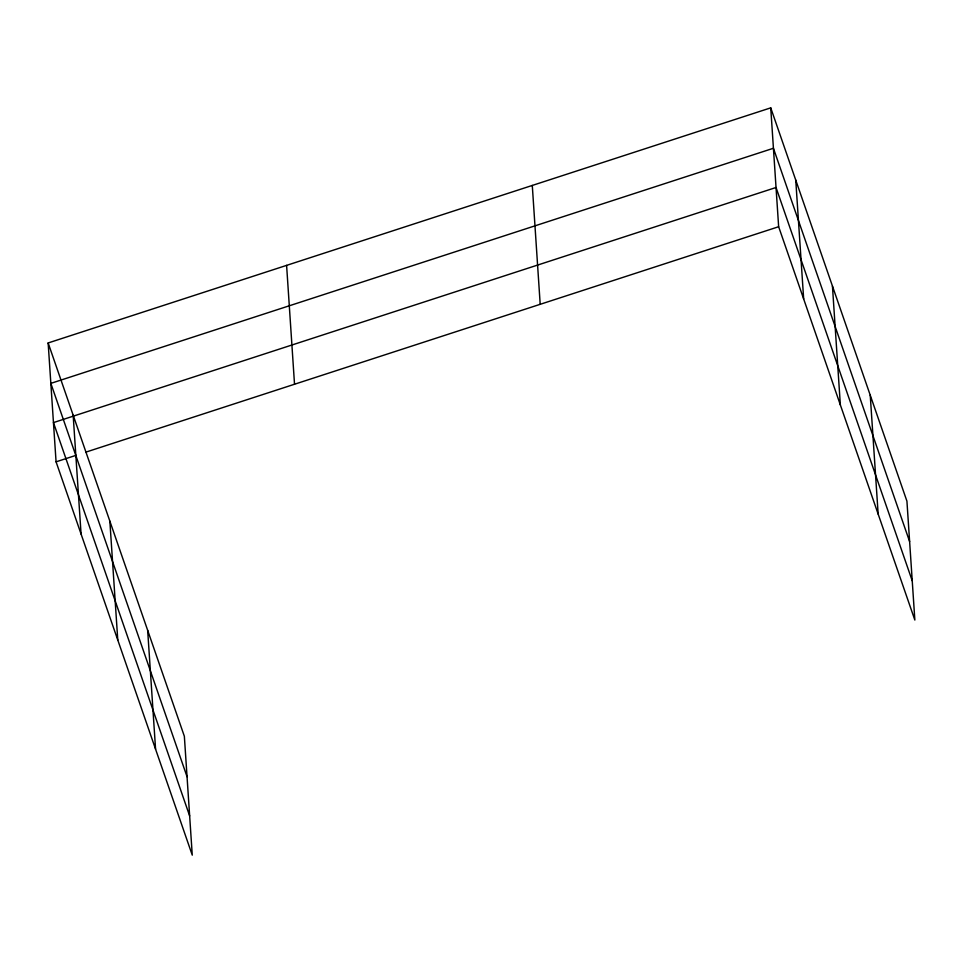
<?xml version="1.0" encoding="UTF-8"?>
<svg xmlns="http://www.w3.org/2000/svg" width="963" height="963" viewBox="0 0 963 963"><rect width="100%" height="100%" fill="white"/><g stroke="black" fill="none" stroke-linecap="round" stroke-linejoin="round"><path stroke-width="1.44" d="M48.15 342.96L184.354 736.274L192.263 855.144L56.071 461.831L48.15 342.96L770.737 107.856L906.929 501.169L914.85 620.04L778.646 226.726L770.737 107.856M56.071 461.831L75.933 455.367M85.876 452.129L778.646 226.726M909.626 541.591L773.421 148.266L50.846 383.37L187.039 776.696M912.238 580.809L776.034 187.496L53.459 422.601L189.651 815.926M870.239 395.215L878.16 514.086M832.441 286.047L840.35 404.917M795.751 180.081L803.66 298.951M532.286 185.438L540.195 304.308M286.601 265.379L294.522 384.237M147.664 630.32L155.573 749.19M109.854 521.152L117.775 640.022M73.164 415.197L81.073 534.056"/></g></svg>
